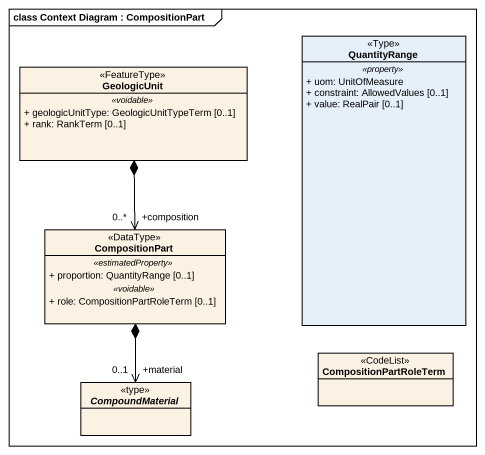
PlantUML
@startuml
mainframe class Context Diagram : CompositionPart
hide circle
hide empty members
skinparam classAttributeIconSize 0
class QuantityRange <<Type>> {
  .. <<property>> ..
  + uom: UnitOfMeasure
  + constraint: AllowedValues [0..1]
  + value: RealPair [0..1]
}
class GeologicUnit <<FeatureType>> #FCF2E3 {
  .. <<voidable>> ..
  + geologicUnitType: GeologicUnitTypeTerm [0..1]
  + rank: RankTerm [0..1]
}
class CompositionPart <<DataType>> #FCF2E3 {
  .. <<estimatedProperty>> ..
  + proportion: QuantityRange [0..1]
  .. <<voidable>> ..
  + role: CompositionPartRoleTerm [0..1]
}
class CompositionPartRoleTerm <<CodeList>> #FCF2E3
abstract class CompoundMaterial <<type>> #FCF2E3
GeologicUnit *--> "+composition\n0..*" CompositionPart
CompositionPart *--> "+material\n0..1" CompoundMaterial
@enduml
